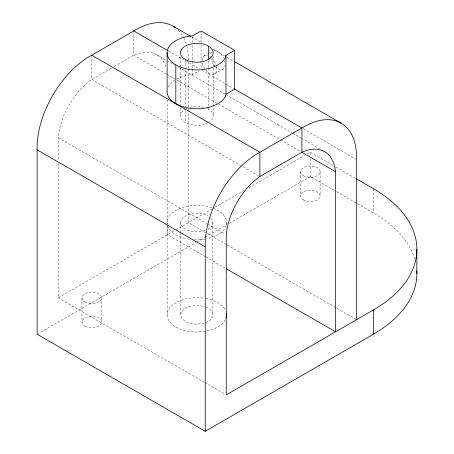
<?xml version="1.0" encoding="UTF-8"?>
<svg xmlns="http://www.w3.org/2000/svg" width="454" height="454" viewBox="0 0 454 454"><rect width="100%" height="100%" fill="white"/><g stroke="black" fill="none" stroke-linecap="round" stroke-linejoin="round"><path stroke-width="0.34" stroke-dasharray="2.27 1.7" d="M111.258 68.213L91.765 79.467A53.493 30.883 -60 0 0 58.146 137.698L58.146 160.376M114.3 66.454L133.794 55.201A53.493 30.883 -60 0 1 166.198 68.038M204.243 55.899L207.847 53.816M208.443 53.47L211.445 51.739M176.373 79.155A29.72 17.156 0 0 1 189.142 75.023L192.337 74.779L198.716 71.096M214.646 73.911L223.05 69.059M58.146 163.207L58.146 297.847L175.221 230.252M175.823 229.906L211.7 209.192M214.765 207.421L244.161 190.447M249.064 187.621L304.799 155.444M307.245 154.031L310.309 152.26L332.952 165.335M37.132 334.24L196.128 242.447M196.741 242.096L204.72 237.487M205.333 237.13L226.818 224.724M229.276 223.311L310.309 176.527L336.017 191.367M191.406 36.746L202.45 43.124M212.881 49.145L224.537 55.876M226.989 57.289L233.736 61.188M168.638 51.052L199.817 69.053M201.928 70.274L233.833 88.695M303.159 128.72L356.538 159.536M156.545 54.611L166.363 60.28M166.976 60.632L174.342 64.882M178.638 67.362L225.263 94.284M225.876 94.636L292.138 132.897M292.751 133.249L300.73 137.857M301.343 138.209L319.747 148.833M336.017 167.1L355.601 178.411M166.312 73.974L133.794 55.201L133.794 30.934M166.924 74.331L279.817 139.503M280.43 139.86L300.673 151.551M336.624 191.719L356.821 203.381M357.434 203.732L373.347 212.92A148.589 85.789 0 0 1 414.933 259.773M258.649 175.811L91.765 79.467L91.765 56.585M58.146 137.698L207.234 223.777M207.847 224.128L225.025 234.048M226.467 244.587L188.427 222.625L188.427 110.668M227.079 244.944L356.538 319.684M205.452 256.72L167.412 234.758L167.412 224.838M206.071 257.077L225.088 268.059M58.146 297.847L204.164 382.149M204.777 382.506L225.025 394.197M373.347 188.66L373.347 212.92M320.115 171.674L320.115 195.935M310.309 152.26L310.309 155.728M310.309 158.503L310.309 176.527M300.503 171.674L300.503 195.935M226.552 222.625L226.552 226.171M213.181 56.319L213.181 67.657M213.181 68.367L213.181 115.861M212.881 222.625L212.881 314.832M208.392 60.989L208.392 67.368M208.392 68.077L208.392 106.355M208.392 107.065L208.392 109.187M201.037 32.348L201.037 42.228M201.037 45.054L201.037 60.581M201.037 61.29L201.037 68.35M192.337 36.66L192.337 42.313M192.337 45.133L192.337 60.666M192.337 61.369L192.337 68.429M192.337 69.133L192.337 74.779M188.427 68.151L188.427 62.482A74.666 43.107 -60 0 0 186.974 46.779M188.427 68.86L188.427 107.121M188.427 107.831L188.427 109.959M185.277 59.446L185.277 67.243M185.277 70.081L185.277 106.94M185.277 110.481L185.277 122.535M180.788 222.625L180.788 231.846M180.788 232.556L180.788 314.832M180.488 57.028L180.488 67.657M180.488 68.367L180.488 105.226M180.488 108.063L180.488 115.861M167.412 100.124L167.412 224.128M167.117 226.171L167.117 314.832M101.56 297.557L101.56 321.824M81.97 298.136L81.97 322.402M206.037 307.239A16.049 9.267 0 0 1 204.856 322.856M204.249 323.049A16.049 9.267 0 0 1 180.788 314.628A16.049 9.267 0 0 1 204.856 306.808M225.275 319.809A29.72 17.156 0 0 1 188.523 331.306A29.72 17.156 0 0 1 168.213 310.213A29.72 17.156 0 0 1 204.527 298.261M205.872 298.488A29.72 17.156 0 0 1 225.275 309.855M167.197 223.901A29.72 17.156 0 0 1 192.082 205.69A29.72 17.156 0 0 1 225.649 218.436A29.72 17.156 0 0 1 206.547 238.838M204.527 239.196A29.72 17.156 0 0 1 194.721 239.74M189.142 239.196A29.72 17.156 0 0 1 168.128 227.068M210.73 217.994A16.049 9.267 0 0 1 208.182 229.179M204.856 230.649A16.049 9.267 0 0 1 183.688 227.942A16.049 9.267 0 0 1 186.52 215.531A16.049 9.267 0 0 1 208.182 216.076M178.218 30.129A74.666 43.107 -60 0 1 183.66 37.676M183.961 38.267A74.666 43.107 -60 0 1 186.214 43.998M207.342 108.631A16.344 9.438 0 0 1 208.976 122.177M208.392 122.535A16.344 9.438 0 0 1 185.584 122.705A16.344 9.438 0 0 1 184.693 109.545M185.277 109.187A16.344 9.438 0 0 1 186.883 108.375M189.925 107.309A16.344 9.438 0 0 1 203.744 107.309M168.128 87.157A29.72 17.156 0 0 1 174.642 80.188M224.645 60.728A10.402 6.004 60 0 1 223.379 68.843A10.402 6.004 60 0 1 215.945 67.158M215.485 66.732A10.402 6.004 60 0 1 210.883 58.759M210.741 58.152A10.402 6.004 60 0 1 211.479 52.131M214.169 50.576A10.402 6.004 60 0 1 223.68 58.254M216.547 66.812A10.402 6.004 60 0 1 210.639 73.974A10.402 6.004 60 0 1 202.104 61.222M202.087 60.66A10.402 6.004 60 0 1 207.54 55.604M211.802 58.225A10.402 6.004 60 0 1 216.405 66.199M303.374 199.942A9.806 5.664 0 0 0 319.781 197.399A9.806 5.664 0 0 0 307.772 190.47A9.806 5.664 0 0 0 303.374 199.942M85.193 326.312A9.806 5.664 0 0 0 101.355 323.293A9.806 5.664 0 0 0 88.746 316.722A9.806 5.664 0 0 0 85.193 326.312M85.193 302.046A9.806 5.664 0 0 0 101.355 299.033A9.806 5.664 0 0 0 88.746 292.461A9.806 5.664 0 0 0 85.193 302.046M303.374 175.675A9.806 5.664 0 0 0 319.781 173.139A9.806 5.664 0 0 0 307.772 166.204A9.806 5.664 0 0 0 303.374 175.675"/><path stroke-width="0.68" d="M356.538 319.684L356.538 159.536A74.666 43.107 -60 0 0 301.904 127.994L234.661 89.171L234.661 50.349L225.961 55.371L225.542 57.215A29.72 17.156 0 0 1 175.823 64.905L175.823 103.728M225.961 55.371L225.961 94.194L225.542 96.038A29.72 17.156 0 0 1 192.956 108.608A29.72 17.156 0 0 1 167.117 91.595L167.117 52.772M416.789 270.777A148.589 85.789 0 0 1 373.347 334.24L205.242 431.3L37.132 334.24L37.132 149.831A74.666 43.107 -60 0 1 91.765 55.201L133.794 30.934A74.666 43.107 -60 0 1 175.726 27.944M225.961 94.194L234.661 89.171M356.214 178.762L373.347 188.66A148.589 85.789 0 0 1 373.347 309.98L226.251 394.901L226.251 234.758A53.493 30.883 -60 0 1 259.875 176.521L301.904 152.26A53.493 30.883 -60 0 1 335.523 171.669L335.523 331.817L226.313 268.762M234.661 50.349L201.037 30.934L192.337 35.957L189.142 36.201A29.72 17.156 0 0 0 175.823 64.905M172.997 26.116L190.788 36.394M234.349 61.54L341.107 123.176M133.794 30.934L168.025 50.7M301.779 152.186L335.523 171.669M91.765 55.201L259.875 152.255L301.904 127.994L301.904 152.26M37.132 149.831L205.242 246.891L205.242 431.3M416.868 249.32L416.868 273.58M373.347 309.98L373.347 334.24M259.875 176.521L259.875 152.255A74.666 43.107 -60 0 0 205.242 246.891M208.392 46.098L208.392 59.57M226.472 313.555A29.72 17.156 0 0 1 226.035 318.027M185.277 59.446A16.344 9.438 0 0 0 212.62 55.218A16.344 9.438 0 0 0 192.604 43.658A16.344 9.438 0 0 0 185.277 59.446"/></g></svg>
